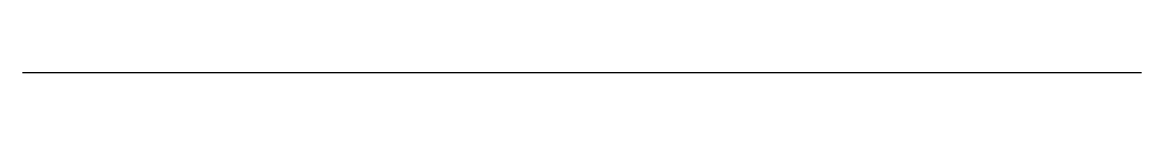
# Model space of a CAD drawing. Header units: metres. Extents: x 0 to 1, y 0 to 0.
import ezdxf

# ---------------------------------------------------------------- set-up
doc = ezdxf.new("R2010")
doc.units = ezdxf.units.M

msp = doc.modelspace()

# ---------------------------------------------------------------- linework, layer by layer
at = {"layer": 'Mylayer'}
msp.add_line((0, 0), (1, 0), dxfattribs=at)

doc.saveas('drawing.dxf')
